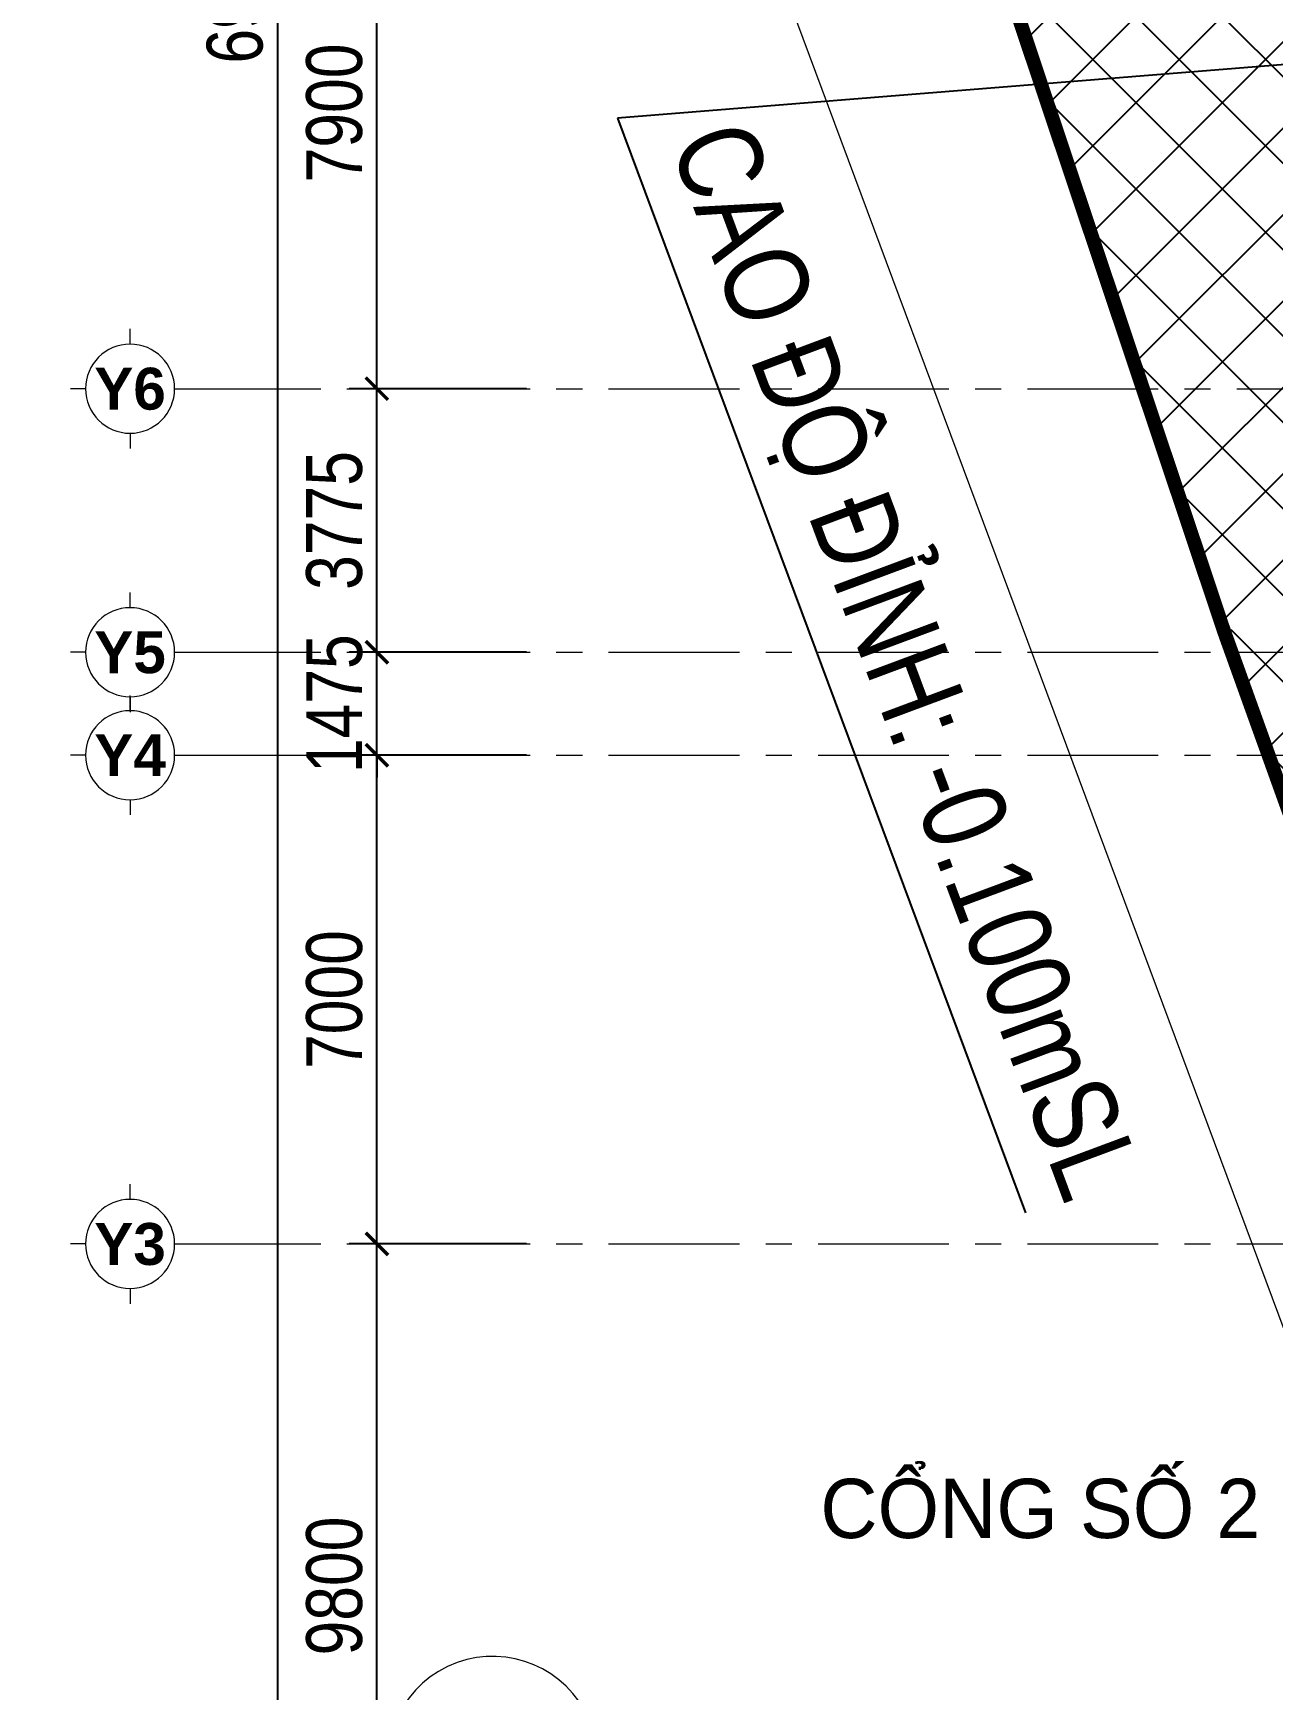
# Model space of a CAD drawing. Header units: millimetres. Extents: x -346728 to 1320345, y -537202 to -385966.
# Drawn here: x 338846 to 356609, y -475329 to -451599 of the extents above; entities that cross this region are included whole.
import ezdxf
from ezdxf.enums import TextEntityAlignment as Align
from ezdxf.xclip import XClip

# ---------------------------------------------------------------- set-up
doc = ezdxf.new("R2010")
doc.units = ezdxf.units.MM
doc.header["$LTSCALE"] = 100
doc.header["$XCLIPFRAME"] = 2
doc.linetypes.add('X1326_GLB$0$CENTER', pattern=[2, 1.25, -0.25, 0.25, -0.25])
for name, color, linetype, lineweight in [('KCMANH', 8, 'Continuous', 13), ('L.DUONG', 234, 'Continuous', 15), ('LINE', 7, 'Continuous', 13), ('X1326_GLB$0$A-tim', 8, 'X1326_GLB$0$CENTER', 9), ('X1326_GLB$0$Xref-Plan Grid$0$A-kich thuoc', 251, 'Continuous', 13), ('X1326_GLB$0$Xref-Plan Grid$0$A-ky hieu', 7, 'Continuous', 13)]:
    doc.layers.add(name, color=color, linetype=linetype, lineweight=lineweight)
doc.styles.add('TOAN - FONT ARIAL', font='Arial_1.ttf', dxfattribs={"width": 0.8})
doc.styles.add('VnAvantH', font='VHAVAN.TTF')
doc.styles.add('X1326_GLB$0$Xref-Plan Grid$0$BRG-Chu Hoa', font='Arialbd_1.ttf')
doc.linetypes.add('FENCELINE2', pattern='A,0.25,-0.1,[132,ltypeshp.shx,S=0.1,R=0,X=-0.1,Y=0],-0.1,1', length=1.45)
doc.dimstyles.new('KC1-5 3', dxfattribs={"dimscale": 400, "dimtxt": 2, "dimasz": 1, "dimexe": 1, "dimexo": 0, "dimgap": 0.5, "dimtad": 1, "dimdec": 0, "dimlfac": 0.041667, "dimzin": 0, "dimdsep": 46, "dimtxsty": 'TOAN - FONT ARIAL', "dimblk": 'ARCHTICK', "dimcen": 1, "dimdle": 1, "dimclrd": 7, "dimclre": 7, "dimclrt": 7, "dimadec": 0, "dimazin": 0, "dimtfac": 1, "dimtdec": 0, "dimtix": 1, "dimtmove": 2, "dimatfit": 3, "dimfxl": 750, "dimtvp": 0.833333, "dimtolj": 1, "dimtzin": 0, "dimarcsym": 0})
doc.dimstyles.new('X1326_GLB$0$200', dxfattribs={"dimscale": 400, "dimtxt": 2, "dimasz": 0.8, "dimexe": 1, "dimexo": 1, "dimgap": 0.5, "dimtad": 1, "dimdec": 0, "dimzin": 0, "dimdsep": 46, "dimtxsty": 'TOAN - FONT ARIAL', "dimblk": 'ARCHTICK', "dimcen": 0.8, "dimdle": 1, "dimclrd": 7, "dimclre": 7, "dimclrt": 7, "dimadec": 0, "dimazin": 0, "dimtfac": 1, "dimtdec": 0, "dimtix": 1, "dimtmove": 2, "dimatfit": 3, "dimfxl": 1, "dimtolj": 1, "dimtzin": 0, "dimarcsym": 0})

# ---------------------------------------------------------------- blocks, each defined once
blk = doc.blocks.new('*U248')
for p, q in [((0, 3.19), (0, 4.28)), ((-3.19, 0), (-4.28, 0)), ((3.19, 0), (4.28, 0)), ((0, -3.19), (0, -4.28))]:
    blk.add_line(p, q)
blk.add_circle((0, 0), 3.19)
at = {"color": 7, "style": 'X1326_GLB$0$Xref-Plan Grid$0$BRG-Chu Hoa'}
blk.add_attdef('1', text='', height=3, dxfattribs=at).set_placement((0, 0), align=Align.MIDDLE_CENTER)
blk = doc.blocks.new('*U249')
for p, q in [((0, 3.19), (0, 4.28)), ((-3.19, 0), (-4.28, 0)), ((3.19, 0), (4.28, 0)), ((0, -3.19), (0, -4.28))]:
    blk.add_line(p, q)
blk.add_circle((0, 0), 3.19)
at = {"color": 7, "style": 'X1326_GLB$0$Xref-Plan Grid$0$BRG-Chu Hoa'}
blk.add_attdef('1', text='', height=3, dxfattribs=at).set_placement((0, 0), align=Align.MIDDLE_CENTER)
blk = doc.blocks.new('*U250')
for p, q in [((0, 3.19), (0, 4.28)), ((-3.19, 0), (-4.28, 0)), ((3.19, 0), (4.28, 0)), ((0, -3.19), (0, -4.28))]:
    blk.add_line(p, q)
blk.add_circle((0, 0), 3.19)
at = {"color": 7, "style": 'X1326_GLB$0$Xref-Plan Grid$0$BRG-Chu Hoa'}
blk.add_attdef('1', text='', height=3, dxfattribs=at).set_placement((0, 0), align=Align.MIDDLE_CENTER)
blk = doc.blocks.new('*U251')
for p, q in [((0, 3.19), (0, 4.28)), ((-3.19, 0), (-4.28, 0)), ((3.19, 0), (4.28, 0)), ((0, -3.19), (0, -4.28))]:
    blk.add_line(p, q)
blk.add_circle((0, 0), 3.19)
at = {"color": 7, "style": 'X1326_GLB$0$Xref-Plan Grid$0$BRG-Chu Hoa'}
blk.add_attdef('1', text='', height=3, dxfattribs=at).set_placement((0, 0), align=Align.MIDDLE_CENTER)
blk = doc.blocks.new('_ArchTick')
at = {"color": 0, "linetype": 'ByBlock', "const_width": 0.15}
blk.add_lwpolyline([(-0.5, -0.5), (0.5, 0.5)], dxfattribs=at)
blk = doc.blocks.new('*D736')
at = {"layer": 'DEFPOINTS', "color": 0, "transparency": 16777216}
for p in [(343772, -468942), (346317, -468942, 0), (346317, -478742, 0)]:
    blk.add_point(p, dxfattribs=at)
at = {"layer": 'X1326_GLB$0$Xref-Plan Grid$0$A-kich thuoc', "color": 7, "lineweight": -2, "transparency": 16777216}
for p, q in [((343772, -479142), (343772, -468542)), ((345917, -468942), (343372, -468942)), ((345917, -478742), (343372, -478742))]:
    blk.add_line(p, q, dxfattribs=at)
at = {"layer": 'X1326_GLB$0$Xref-Plan Grid$0$A-kich thuoc', "color": 7, "lineweight": -2, "transparency": 16777216, "xscale": 320, "yscale": 320, "zscale": 320}
for p, rotation in [((343772, -468942), 90), ((343772, -478742), 270)]:
    blk.add_blockref('_ArchTick', p, dxfattribs=dict(at, rotation=rotation))
at = {"layer": 'X1326_GLB$0$Xref-Plan Grid$0$A-kich thuoc', "color": 7, "transparency": 16777216, "insert": (343164, -473842), "char_height": 800, "attachment_point": 5, "rotation": 90, "style": 'TOAN - FONT ARIAL'}
blk.add_mtext('\\A1;9800', dxfattribs=at)
blk = doc.blocks.new('*D737')
at = {"layer": 'DEFPOINTS', "color": 0, "transparency": 16777216}
for p in [(343772, -461942), (346317, -461942, 0), (346317, -468942, 0)]:
    blk.add_point(p, dxfattribs=at)
at = {"layer": 'X1326_GLB$0$Xref-Plan Grid$0$A-kich thuoc', "color": 7, "lineweight": -2, "transparency": 16777216}
for p, q in [((343772, -469342), (343772, -461542)), ((345917, -461942), (343372, -461942)), ((345917, -468942), (343372, -468942))]:
    blk.add_line(p, q, dxfattribs=at)
at = {"layer": 'X1326_GLB$0$Xref-Plan Grid$0$A-kich thuoc', "color": 7, "lineweight": -2, "transparency": 16777216, "xscale": 320, "yscale": 320, "zscale": 320}
for p, rotation in [((343772, -461942), 90), ((343772, -468942), 270)]:
    blk.add_blockref('_ArchTick', p, dxfattribs=dict(at, rotation=rotation))
at = {"layer": 'X1326_GLB$0$Xref-Plan Grid$0$A-kich thuoc', "color": 7, "transparency": 16777216, "insert": (343164, -465442), "char_height": 800, "attachment_point": 5, "rotation": 90, "style": 'TOAN - FONT ARIAL'}
blk.add_mtext('\\A1;7000', dxfattribs=at)
blk = doc.blocks.new('*D738')
at = {"layer": 'DEFPOINTS', "color": 0, "transparency": 16777216}
for p in [(343772, -460467), (346317, -460467, 0), (346317, -461942, 0)]:
    blk.add_point(p, dxfattribs=at)
at = {"layer": 'X1326_GLB$0$Xref-Plan Grid$0$A-kich thuoc', "color": 7, "lineweight": -2, "transparency": 16777216}
for p, q in [((343772, -460467), (343772, -460147)), ((345917, -460467), (343372, -460467)), ((343772, -461942), (343772, -460467)), ((345917, -461942), (343372, -461942)), ((343772, -461942), (343772, -462262))]:
    blk.add_line(p, q, dxfattribs=at)
at = {"layer": 'X1326_GLB$0$Xref-Plan Grid$0$A-kich thuoc', "color": 7, "lineweight": -2, "transparency": 16777216, "xscale": 320, "yscale": 320, "zscale": 320}
for p, rotation in [((343772, -460467), 270), ((343772, -461942), 90)]:
    blk.add_blockref('_ArchTick', p, dxfattribs=dict(at, rotation=rotation))
at = {"layer": 'X1326_GLB$0$Xref-Plan Grid$0$A-kich thuoc', "color": 7, "transparency": 16777216, "insert": (343164, -461204), "char_height": 800, "attachment_point": 5, "rotation": 90, "style": 'TOAN - FONT ARIAL'}
blk.add_mtext('\\A1;1475', dxfattribs=at)
blk = doc.blocks.new('*D739')
at = {"layer": 'DEFPOINTS', "color": 0, "transparency": 16777216}
for p in [(343772, -456692), (346317, -456692, 0), (346317, -460467, 0)]:
    blk.add_point(p, dxfattribs=at)
at = {"layer": 'X1326_GLB$0$Xref-Plan Grid$0$A-kich thuoc', "color": 7, "lineweight": -2, "transparency": 16777216}
for p, q in [((343772, -460867), (343772, -456292)), ((345917, -456692), (343372, -456692)), ((345917, -460467), (343372, -460467))]:
    blk.add_line(p, q, dxfattribs=at)
at = {"layer": 'X1326_GLB$0$Xref-Plan Grid$0$A-kich thuoc', "color": 7, "lineweight": -2, "transparency": 16777216, "xscale": 320, "yscale": 320, "zscale": 320}
for p, rotation in [((343772, -456692), 90), ((343772, -460467), 270)]:
    blk.add_blockref('_ArchTick', p, dxfattribs=dict(at, rotation=rotation))
at = {"layer": 'X1326_GLB$0$Xref-Plan Grid$0$A-kich thuoc', "color": 7, "transparency": 16777216, "insert": (343163, -458579), "char_height": 800, "attachment_point": 5, "rotation": 90, "style": 'TOAN - FONT ARIAL'}
blk.add_mtext('\\A1;3775', dxfattribs=at)
blk = doc.blocks.new('*D742')
at = {"layer": 'DEFPOINTS', "color": 0, "transparency": 16777216}
for p in [(346317, -416142, 0), (342348, -485442), (346317, -485442, 0)]:
    blk.add_point(p, dxfattribs=at)
at = {"layer": 'X1326_GLB$0$Xref-Plan Grid$0$A-kich thuoc', "color": 7, "lineweight": -2, "transparency": 16777216}
for p, q in [((342348, -415742), (342348, -485842)), ((345917, -416142), (341948, -416142)), ((345917, -485442), (341948, -485442))]:
    blk.add_line(p, q, dxfattribs=at)
at = {"layer": 'X1326_GLB$0$Xref-Plan Grid$0$A-kich thuoc', "color": 7, "lineweight": -2, "transparency": 16777216, "xscale": 320, "yscale": 320, "zscale": 320}
for p, rotation in [((342348, -416142), 90), ((342348, -485442), 270)]:
    blk.add_blockref('_ArchTick', p, dxfattribs=dict(at, rotation=rotation))
at = {"layer": 'X1326_GLB$0$Xref-Plan Grid$0$A-kich thuoc', "color": 7, "transparency": 16777216, "insert": (341739, -450792), "char_height": 800, "attachment_point": 5, "rotation": 90, "style": 'TOAN - FONT ARIAL'}
blk.add_mtext('\\A1;69300', dxfattribs=at)
blk = doc.blocks.new('*D726')
at = {"layer": 'DEFPOINTS', "color": 0, "transparency": 16777216}
for p in [(343772, -448792), (346317, -448792, 0), (346317, -456692, 0)]:
    blk.add_point(p, dxfattribs=at)
at = {"layer": 'X1326_GLB$0$Xref-Plan Grid$0$A-kich thuoc', "color": 7, "lineweight": -2, "transparency": 16777216}
for p, q in [((343772, -457092), (343772, -448392)), ((345917, -448792), (343372, -448792)), ((345917, -456692), (343372, -456692))]:
    blk.add_line(p, q, dxfattribs=at)
at = {"layer": 'X1326_GLB$0$Xref-Plan Grid$0$A-kich thuoc', "color": 7, "lineweight": -2, "transparency": 16777216, "xscale": 320, "yscale": 320, "zscale": 320}
for p, rotation in [((343772, -448792), 90), ((343772, -456692), 270)]:
    blk.add_blockref('_ArchTick', p, dxfattribs=dict(at, rotation=rotation))
at = {"layer": 'X1326_GLB$0$Xref-Plan Grid$0$A-kich thuoc', "color": 7, "transparency": 16777216, "insert": (343164, -452742), "char_height": 800, "attachment_point": 5, "rotation": 90, "style": 'TOAN - FONT ARIAL'}
blk.add_mtext('\\A1;7900', dxfattribs=at)
blk = doc.blocks.new('LVL-KHUNGTEN')
blk.add_lwpolyline([(61072.9, 41092.8), (119123.5, 41092.8), (119123.5, 61.9), (61072.9, 61.9)], close=True)
blk = doc.blocks.new('mb duong hh')
at = {"layer": 'LINE', "color": 252, "lineweight": 9}
blk.add_lwpolyline([(14977, 101049), (-7702, 101358), (-14927, 101246), (-29449, 100943), (-35818, 99008), (-40020, 95429), (-42101, 92117), (-42609, 87567), (-42104, 81482), (-40823, 74903), (-34507, 57500), (-12505, -1540), (-11062, -5026), (-1334, -3647), (4526, -1388), (38515, 14361), (36944, 16828)], dxfattribs=at)
blk.add_arc((-37017, 27621), 1507, 29.1436, 201.5796, dxfattribs=at)
blk = doc.blocks.new('MB HANG RAO TAM')
h = blk.add_hatch()
h.set_pattern_fill('ANSI37', color=8, scale=7000, style=0)
h.set_pattern_definition([(45, (527887.4, 631399.9), (-618.7184, 618.7184), []), (135, (527887.4, 631399.9), (-618.7184, -618.7184), [])])
h.paths.add_polyline_path([(89794, 74797), (94796, 69797), (94804, 22611), (90246, 15544), (52523, -1634), (34324, -9922), (14325, -19029), (8025, -16417), (-19267, 56832), (-5688, 74797), (41806, 74797), (65797, 74797)], flags=16)
h.paths.add_polyline_path([(-17293, 40146), (-15160, 40938), (-12777, 34516), (-15127, 33730), (-10493, 20001), (4784, -19373), (12548, -21453), (91490, 14752), (95488, 20874), (95620, 46027), (95770, 74597), (91825, 78101), (52350, 76926), (14008, 75822), (-9259, 75871), (-23844, 71027), (-24251, 60760)])
at = {"layer": 'L.DUONG', "color": 94, "linetype": 'FENCELINE2', "ltscale": 25, "const_width": 200, "elevation": 7850}
blk.add_lwpolyline([(-9537, 17343), (-12205, 24764), (-15198, 33706)], dxfattribs=at)
at = {"style": 'VnAvantH'}
blk.add_text('CæNG Sè 2', height=848.5, dxfattribs=at).set_placement((-17996, 11794, -2472))

msp = doc.modelspace()

# ---------------------------------------------------------------- linework, layer by layer
at = {"layer": 'X1326_GLB$0$A-tim', "ltscale": 15}
for p, q in [((341092.1, -456691.6, -1404.9), (475778.7, -456691.6, -1404.9)), ((341092.1, -460466.8, -1404.9), (475778.7, -460466.8, -1404.9)), ((341092.1, -461941.6, -1404.9), (475778.7, -461941.6, -1404.9)), ((341092.1, -468941.8, -1404.9), (475778.7, -468941.8, -1404.9))]:
    msp.add_line(p, q, dxfattribs=at)

# ---------------------------------------------------------------- block references
at = {"extrusion": (0.00597, -2.28885e-18, 0.999982), "xscale": 3.385207865094198, "yscale": 3.385207865094198, "zscale": 3.385207865094198}
msp.add_blockref('LVL-KHUNGTEN', (112985.2, -525073.6, 1027.7), dxfattribs=at)
ref = msp.add_blockref('mb duong hh', (382446.7, -503978, 0))
XClip(ref).set_block_clipping_path([(-58962.6888090824, -15358.4345334051), (108047.3313388755, 114603.0144500207)])
at = {"layer": 'X1326_GLB$0$Xref-Plan Grid$0$A-ky hieu'}
ref = msp.add_blockref('*U251', (340235.3, -456691.6, -1404.9), dxfattribs=dict(at, xscale=-200, yscale=200, zscale=200, rotation=180))
ref.add_attrib('1', 'Y6', dxfattribs={"layer": '0', "color": 7, "height": 600, "style": 'X1326_GLB$0$Xref-Plan Grid$0$BRG-Chu Hoa'}).set_placement((340235.3, -456691.6, -1404.9), align=Align.MIDDLE_CENTER)
ref = msp.add_blockref('*U250', (340235.3, -460466.8, -1404.9), dxfattribs=dict(at, xscale=-200, yscale=200, zscale=200, rotation=180))
ref.add_attrib('1', 'Y5', dxfattribs={"layer": '0', "color": 7, "height": 600, "style": 'X1326_GLB$0$Xref-Plan Grid$0$BRG-Chu Hoa'}).set_placement((340235.3, -460466.8, -1404.9), align=Align.MIDDLE_CENTER)
ref = msp.add_blockref('*U249', (340235.3, -461941.6, -1404.9), dxfattribs=dict(at, xscale=-200, yscale=200, zscale=200, rotation=180))
ref.add_attrib('1', 'Y4', dxfattribs={"layer": '0', "color": 7, "height": 600, "style": 'X1326_GLB$0$Xref-Plan Grid$0$BRG-Chu Hoa'}).set_placement((340235.3, -461941.6, -1404.9), align=Align.MIDDLE_CENTER)
ref = msp.add_blockref('*U248', (340235.3, -468941.8, -1404.9), dxfattribs=dict(at, xscale=-200, yscale=200, zscale=200, rotation=180))
ref.add_attrib('1', 'Y3', dxfattribs={"layer": '0', "color": 7, "height": 600, "style": 'X1326_GLB$0$Xref-Plan Grid$0$BRG-Chu Hoa'}).set_placement((340235.3, -468941.8, -1404.9), align=Align.MIDDLE_CENTER)

# ---------------------------------------------------------------- texts
at = {"layer": 'KCMANH', "color": 7, "insert": (349087, -452760.1, -1404.9), "char_height": 1200, "attachment_point": 1, "rotation": 290.43865, "style": 'TOAN - FONT ARIAL'}
msp.add_mtext('\\A1;CAO ĐỘ ĐỈNH: -0.100mSL', dxfattribs=at)

# ---------------------------------------------------------------- dimensions: what is measured, and where the dimension line sits
at = {"layer": 'X1326_GLB$0$Xref-Plan Grid$0$A-kich thuoc'}
for base, p1, p2, picture, middle in [((342347.6, -485441.8, -1404.9), (346316.8, -416141.8, -1404.9), (346316.8, -485441.8, -1404.9), '*D742', (341738.9, -450791.8, -1404.9)), ((343772, -448791.5, -1404.9), (346316.8, -456691.6, -1404.9), (346316.8, -448791.5, -1404.9), '*D726', (343163.6, -452741.5, -1404.9)), ((343772, -456691.6, -1404.9), (346316.8, -460466.8, -1404.9), (346316.8, -456691.6, -1404.9), '*D739', (343163.3, -458579.2, -1404.9)), ((343772, -460466.8, -1404.9), (346316.8, -461941.6, -1404.9), (346316.8, -460466.8, -1404.9), '*D738', (343163.6, -461204.2, -1404.9)), ((343772, -461941.6, -1404.9), (346316.8, -468941.8, -1404.9), (346316.8, -461941.6, -1404.9), '*D737', (343163.6, -465441.7, -1404.9)), ((343772, -468941.8, -1404.9), (346316.8, -478741.8, -1404.9), (346316.8, -468941.8, -1404.9), '*D736', (343163.6, -473841.8, -1404.9))]:
    dim = msp.add_linear_dim(base=base, p1=p1, p2=p2, angle=90, dimstyle='X1326_GLB$0$200', dxfattribs=at)
    dim.commit()
    dim.dimension.update_dxf_attribs({"geometry": picture, "text_midpoint": middle})

# ---------------------------------------------------------------- next in the draw order: block references
msp.add_blockref('MB HANG RAO TAM', (368121.2, -484948.9, 0))

# ---------------------------------------------------------------- next in the draw order: leaders
at = {"layer": 'KCMANH', "color": 5}
msp.add_leader([(360023.5, -451784.5, -1404.9), (347220.5, -452817.1, -1404.9), (353062.9, -468494.3, -1404.9)], dimstyle='KC1-5 3', override={"dimasz": 3, "dimgap": 0.5, "dimtad": 0}, dxfattribs=at)

doc.saveas('drawing.dxf')
